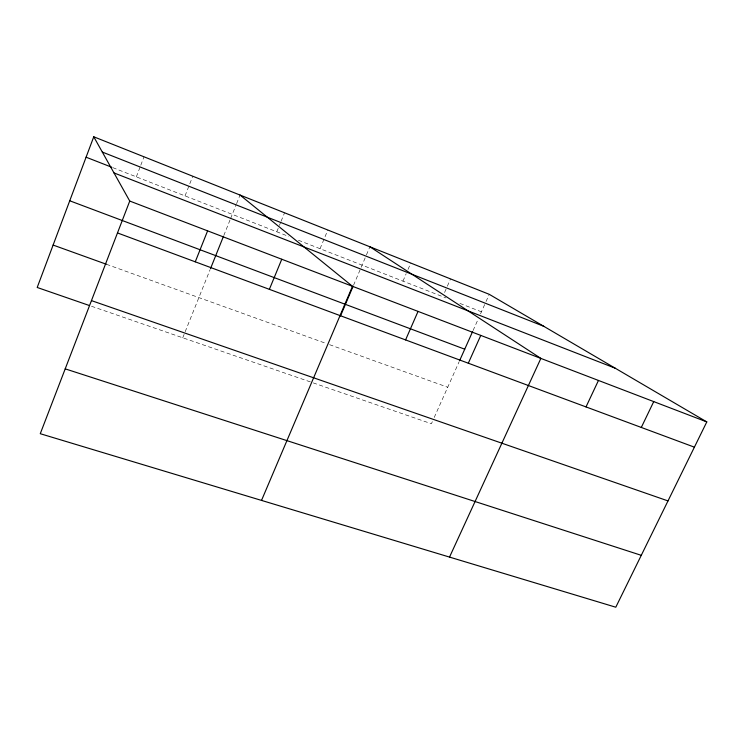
<?xml version="1.0" encoding="UTF-8"?>
<svg xmlns="http://www.w3.org/2000/svg" width="744" height="744" viewBox="0 0 744 744"><rect width="100%" height="100%" fill="white"/><g stroke="black" fill="none" stroke-linecap="round" stroke-linejoin="round"><path stroke-width="0.56" stroke-dasharray="3.72 2.79" d="M136.329 176.849L140.383 166.303M140.783 165.242L144.029 156.807M185.042 195.895L192.77 176.226M182.745 337.785L210.106 269.616M223.786 235.532L230.156 219.666M230.584 218.606L236.155 204.712M236.592 203.642L240.033 195.049M276.796 231.784L278.954 226.511M279.391 225.451L280.683 222.289M281.111 221.228L284.571 212.793M320.05 248.701L327.834 230.026M353.53 285.278L365.983 255.964M366.42 254.941L369.889 246.776M402.969 281.13L406.187 273.69M408.019 269.44L410.781 263.069M444.577 292.504L446.874 287.277M447.33 286.226L450.548 278.907M432.348 421.662L431.408 423.745L313.271 382.909M434.208 417.486L459.057 361.882M473.082 330.503L478.187 319.083M480.512 313.894L485.572 302.557M486.037 301.534L489.254 294.326M91.503 306.249L311.122 382.165M106.429 264.278L326.309 343.505M329.536 344.667L447.721 387.252M112.809 167.651L288.691 236.434M298.418 240.238L445.963 297.944M459.941 303.413L481.433 311.82"/><path stroke-width="1.12" d="M93.753 136.784L129.744 201.057L40.269 433.706L615.79 607.216L706.8 421.913L489.254 294.326L93.753 136.784L37.2 287.472L89.345 305.505M195.263 261.823L207.604 230.854M210.543 268.538L223.367 236.592M269.365 289.342L281.771 259.238M261.525 500.414L352.489 286.301L240.033 195.049M340.51 315.921L353.075 286.338M405.582 339.915L418.044 311.401M459.532 360.821L472.617 331.545M468.311 363.212L480.782 335.404M449.525 557.089L540.869 358.403L369.889 246.776M586.012 406.912L598.464 380.444M641.3 427.447L653.734 401.602M65.202 368.857L641.272 555.322M91.456 300.613L668 500.917M53.112 245.064L106.429 264.278M117.478 232.937L694.394 447.163M69.731 200.778L464.73 349.196M129.744 201.057L706.8 421.913M113.99 172.924L615.241 368.215M86.09 157.198L111.749 167.233M102.3 152.055L543.697 326.263"/></g></svg>
